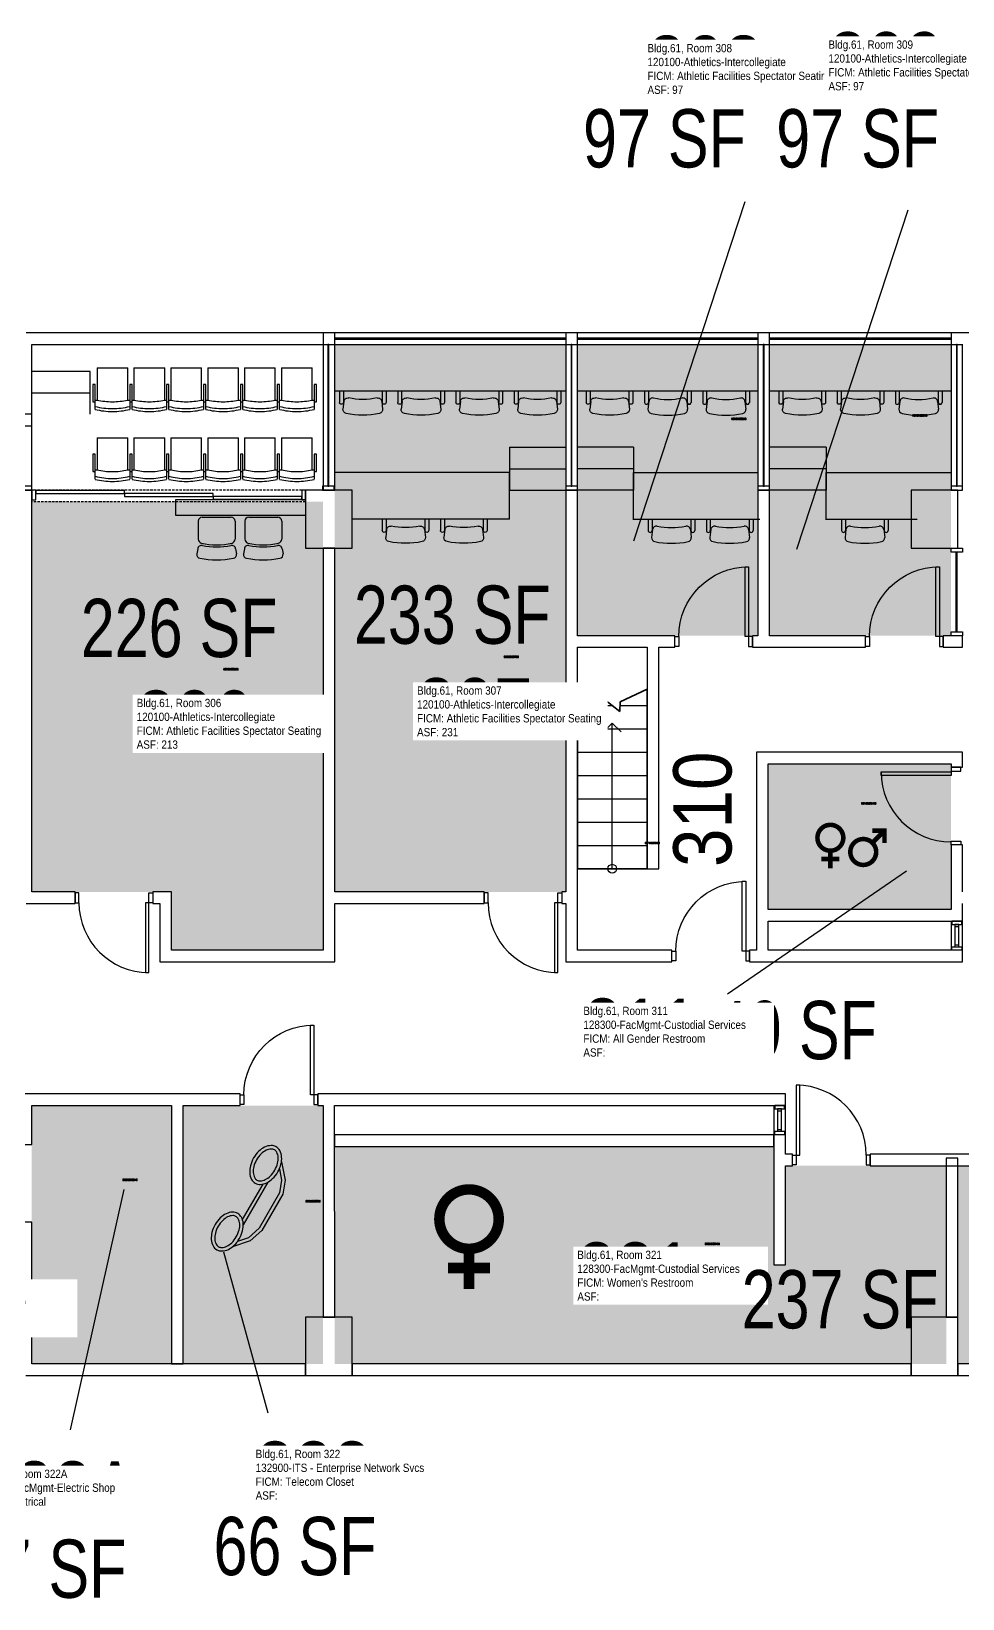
# Model space of a CAD drawing. Header units: inches. Extents: x -2562 to 2562, y -70 to 1203.
# Drawn here: x -621 to -141, y -70 to 737 of the extents above; entities that cross this region are included whole.
import ezdxf
from ezdxf.enums import TextEntityAlignment as Align

# ---------------------------------------------------------------- set-up
doc = ezdxf.new("R2010")
doc.units = ezdxf.units.IN
doc.header["$LTSCALE"] = 10
doc.header["$MEASUREMENT"] = 0
doc.linetypes.add('HIDDEN2', pattern=[0.1875, 0.125, -0.0625])
doc.layers.get('0').update_dxf_attribs({"linetype": 'CONTINUOUS'})
for name, color, linetype in [('A-DOOR', 2, 'CONTINUOUS'), ('A-FLOR', 3, 'CONTINUOUS'), ('A-GLAZ', 1, 'CONTINUOUS'), ('A-IDEN-ICON', 4, 'CONTINUOUS'), ('A-IDEN-RNUM', 7, 'CONTINUOUS'), ('A-IDEN-SNUM', 4, 'CONTINUOUS'), ('A-IDEN-VNUM', 4, 'CONTINUOUS'), ('A-WALL', 5, 'CONTINUOUS'), ('AREA-TEXT', 3, 'CONTINUOUS'), ('Rooms-Category-Color', 7, 'CONTINUOUS'), ('Rooms-College-Color', 7, 'CONTINUOUS'), ('Rooms-Department-Color', 7, 'CONTINUOUS'), ('Rooms-Division-Color', 7, 'CONTINUOUS'), ('Rooms-Information', 7, 'CONTINUOUS')]:
    doc.layers.add(name, color=color, linetype=linetype)
doc.styles.add('AREA', font='arial.ttf', dxfattribs={"width": 0.75, "height": 24})
doc.styles.add('ROOMSNUMBER', font='TXT.SHX', dxfattribs={"height": 1})
doc.styles.add('ROOMVNUMBER', font='arial.ttf', dxfattribs={"width": 0.85, "height": 30})

# ---------------------------------------------------------------- blocks, each defined once
blk = doc.blocks.new('CHAIR-HALF')
at = {"color": 0, "linetype": 'ByBlock', "lineweight": -2}
for p, q in [((-12, 12.44), (-12, 6.61)), ((-10, 12.44), (-10, 6.61)), ((10, 12.44), (10, 6.61)), ((12, 12.44), (12, 6.61)), ((-9.74, 7.12), (-10.22, 3.08)), ((9.74, 7.12), (10.22, 3.08)), ((9.74, 7.12), (10.22, 3.08))]:
    blk.add_line(p, q, dxfattribs=at)
for centre, radius, start, end in [((-7.75, 6.88), 2, 79.39376, 173.20514), ((0, 43.48), 35.41, 257.96699, 282.03301), ((7.75, 6.88), 2, 6.79486, 100.60624), ((7.75, 6.88), 2, 6.79486, 100.60624), ((-11, 6.61), 1, 180, 360), ((-8.23, 2.85), 2, 173.20514, 259.52598), ((0, 42.44), 42.44, 258.31533, 281.68467), ((8.23, 2.85), 2, 280.47402, 6.79486), ((8.23, 2.85), 2, 280.47402, 6.79486), ((11, 6.61), 1, 180, 0)]:
    blk.add_arc(centre, radius, start, end, dxfattribs=at)
blk = doc.blocks.new('SeatB')
for p, q in [((-7.5, 0), (7.5, 0)), ((-9.5, -2), (-9.5, -11.31)), ((9.5, -2), (9.5, -11.31)), ((-9.74, -16.24), (-10.22, -18.9)), ((-9.74, -16.24), (-10.22, -18.9)), ((9.74, -16.24), (10.22, -18.9))]:
    blk.add_line(p, q)
for centre, radius, start, end in [((-7.5, -2), 2, 90, 180), ((7.5, -2), 2, 360, 90), ((-7.75, -16.48), 2, 79.39376, 173.20514), ((-7.75, -16.48), 2, 79.39376, 173.20514), ((-7.5, -11.31), 2, 180, 257.88696), ((0, 17.61), 31.88, 255.61488, 284.38512), ((0, 20.12), 35.41, 257.96699, 282.03301), ((7.75, -16.48), 2, 6.79486, 100.60624), ((7.5, -11.31), 2, 282.11304, 0), ((-8.23, -19.14), 2, 173.20514, 259.52598), ((-8.23, -19.14), 2, 173.20514, 259.52598), ((0, 20.45), 42.44, 258.31533, 281.68467), ((8.23, -19.14), 2, 280.47402, 6.79486)]:
    blk.add_arc(centre, radius, start, end)
blk = doc.blocks.new('SeatA')
for p, q in [((-7.91, 0), (7.91, 0)), ((-7.91, 0), (-7.91, -16.54)), ((7.91, -16.54), (7.91, 0)), ((-8.91, -8.5), (-10.09, -8.5)), ((-10.09, -8.5), (-10.09, -17.42)), ((-8.91, -17.42), (-8.91, -8.5)), ((8.91, -8.5), (8.91, -17.42)), ((10.09, -8.5), (8.91, -8.5)), ((10.09, -17.42), (10.09, -8.5)), ((-10.09, -17.42), (-8.91, -17.42)), ((-8.91, -21.39), (-8.91, -16.54)), ((-8.91, -16.54), (-7.91, -16.54)), ((7.91, -16.54), (8.91, -16.54)), ((8.91, -17.42), (8.91, -21.39)), ((8.91, -17.42), (10.09, -17.42))]:
    blk.add_line(p, q)
for centre, radius, start, end in [((0.44, 17), 37.99, 255.75316, 269.33103), ((0.44, 17.48), 39.98, 256.47579, 269.36313), ((0.45, 22.44), 39.86, 257.90023, 269.35403), ((-0.45, 22.44), 39.86, 270.64597, 282.09977), ((-0.44, 17), 37.99, 270.66897, 284.24684), ((-0.44, 17.48), 39.98, 270.63687, 283.52421)]:
    blk.add_arc(centre, radius, start, end)
blk = doc.blocks.new('_Small')
at = {"color": 0, "linetype": 'ByBlock', "lineweight": -2}
blk.add_circle((0, 0), 0.25, dxfattribs=at)
blk = doc.blocks.new('AecRight')
at = {"color": 0, "linetype": 'ByBlock', "lineweight": -2}
for p, q in [((0, 0), (-0.5, 0.5)), ((-0.5, -0.5), (0, 0))]:
    blk.add_line(p, q, dxfattribs=at)
blk = doc.blocks.new('CPWOMEN')
at = {"const_width": 0.015}
blk.add_lwpolyline([(-0.0375, 0, 1), (0.0475, 0, 1)], format="xyb", close=True, dxfattribs=at)
for points in [[(0.005, -0.04), (0.005, -0.1)], [(-0.025, -0.07), (0.035, -0.07)]]:
    blk.add_lwpolyline(points, dxfattribs=at)
blk = doc.blocks.new('CPMEN')
at = {"const_width": 0.015}
for points in [[(0.055, 0.01), (0.055, 0.05), (0.015, 0.05)], [(0.0151, 0.0101), (0.055, 0.05)]]:
    blk.add_lwpolyline(points, dxfattribs=at)
blk.add_lwpolyline([(-0.0575, -0.02, 1), (0.0275, -0.02, 1)], format="xyb", close=True, dxfattribs=at)
blk = doc.blocks.new('CPPHONE')
for p, q in [((0.0096, 0.0252), (-0.0196, -0.0252)), ((0.0169, 0.0279), (-0.0182, -0.0329))]:
    blk.add_line(p, q)
for points in [[(0.0288, 0.0786, 0.139889), (0.0216, 0.0804, 0.107118), (0.0122, 0.0781, 0.079812), (0.0039, 0.0722, 0.067459), (-0.0035, 0.0626, 0.067459), (-0.008, 0.0515, 0.079812), (-0.009, 0.0413, 0.107118), (-0.0064, 0.032, 0.139889), (-0.0012, 0.0267, 0.139889), (0.0061, 0.0248, 0.107118), (0.0155, 0.0272, 0.079812), (0.0238, 0.0331, 0.067459), (0.0312, 0.0426, 0.067459), (0.0357, 0.0538, 0.079812), (0.0367, 0.0639, 0.107118), (0.034, 0.0732, 0.139889)], [(0.0263, 0.0743, 0.139889), (0.0218, 0.0754, 0.107118), (0.0144, 0.0736, 0.079812), (0.0074, 0.0686, 0.067459), (0.0008, 0.0601, 0.067459), (-0.0032, 0.0502, 0.079812), (-0.004, 0.0417, 0.107118), (-0.0019, 0.0344, 0.139889), (0.0013, 0.031, 0.139889), (0.0059, 0.0298, 0.107118), (0.0133, 0.0317, 0.079812), (0.0203, 0.0367, 0.067459), (0.0268, 0.0451, 0.067459), (0.0309, 0.055, 0.079812), (0.0317, 0.0636, 0.107118), (0.0296, 0.0709, 0.139889)], [(-0.0262, -0.0167, 0.139889), (-0.0334, -0.0148, 0.107118), (-0.0428, -0.0172, 0.079812), (-0.0511, -0.0231, 0.067459), (-0.0585, -0.0326, 0.067459), (-0.063, -0.0438, 0.079812), (-0.064, -0.0539, 0.107118), (-0.0614, -0.0632, 0.139889), (-0.0562, -0.0686, 0.139889), (-0.0489, -0.0704, 0.107118), (-0.0395, -0.0681, 0.079812), (-0.0312, -0.0622, 0.067459), (-0.0238, -0.0526, 0.067459), (-0.0193, -0.0415, 0.079812), (-0.0183, -0.0313, 0.107118), (-0.021, -0.022, 0.139889)], [(-0.0287, -0.021, 0.139889), (-0.0332, -0.0198, 0.107118), (-0.0406, -0.0217, 0.079812), (-0.0476, -0.0267, 0.067459), (-0.0542, -0.0351, 0.067459), (-0.0582, -0.045, 0.079812), (-0.059, -0.0536, 0.107118), (-0.0569, -0.0609, 0.139889), (-0.0537, -0.0643, 0.139889), (-0.0491, -0.0654, 0.107118), (-0.0417, -0.0636, 0.079812), (-0.0347, -0.0586, 0.067459), (-0.0282, -0.0501, 0.067459), (-0.0241, -0.0402, 0.079812), (-0.0233, -0.0317, 0.107118), (-0.0254, -0.0244, 0.139889)]]:
    blk.add_lwpolyline(points, format="xyb", close=True)
for points in [[(0.0364, 0.0572), (0.0417, 0.0308), (0.0382, 0.0108), (0.0082, -0.0411), (-0.0083, -0.0558), (-0.0338, -0.0645)], [(0.0334, 0.047), (0.0366, 0.0307), (0.0334, 0.0126), (0.0043, -0.0379), (-0.0109, -0.0514), (-0.0265, -0.0567)]]:
    blk.add_lwpolyline(points)

msp = doc.modelspace()

# ---------------------------------------------------------------- hatches: boundary and pattern name
at = {"layer": 'Rooms-Category-Color', "true_color": 0xfbafa2}
for points in [[(-464.99, 576), (-345.99, 576), (-345.99, 294), (-464.99, 294)], [(-339.99, 576), (-246.99, 576), (-247, 426), (-339.99, 426)], [(-147.5, 576), (-147.49, 426), (-241, 426), (-241, 576)], [(-470.99, 264), (-548.99, 264), (-548.99, 294), (-620.99, 294), (-620.98, 495), (-470.99, 495)]]:
    msp.add_hatch(color=21, dxfattribs=at).paths.add_polyline_path(points)
at = {"layer": 'Rooms-Category-Color', "true_color": 0xadadad}
for points in [[(-241.75, 360), (-147.5, 360), (-147.5, 285), (-241.75, 285)], [(-621, 184), (-548.99, 184), (-548.99, 51), (-621, 51)], [(-470.99, 51), (-542.99, 51), (-542.99, 184), (-471, 184)], [(-464.99, 51), (-465, 163), (-238.8, 163), (-238.8, 102), (-232.8, 102), (-232.8, 153), (-149.99, 153), (-149.99, 51)], [(-143.99, 51), (-143.99, 153), (-59.19, 153), (-59.19, 102), (-53.19, 102), (-53.19, 163), (162.01, 163), (162.01, 51)]]:
    msp.add_hatch(color=253, dxfattribs=at).paths.add_polyline_path(points)
at = {"layer": 'Rooms-College-Color', "true_color": 0xffff64}
for points in [[(-464.99, 576), (-345.99, 576), (-345.99, 294), (-464.99, 294)], [(-339.99, 576), (-246.99, 576), (-247, 426), (-339.99, 426)], [(-147.5, 576), (-147.49, 426), (-241, 426), (-241, 576)], [(-470.99, 264), (-548.99, 264), (-548.99, 294), (-620.99, 294), (-620.98, 495), (-470.99, 495)]]:
    msp.add_hatch(color=51, dxfattribs=at).paths.add_polyline_path(points)
at = {"layer": 'Rooms-College-Color', "true_color": 0xadadad}
for points in [[(-241.75, 360), (-147.5, 360), (-147.5, 285), (-241.75, 285)], [(-621, 184), (-548.99, 184), (-548.99, 51), (-621, 51)], [(-470.99, 51), (-542.99, 51), (-542.99, 184), (-471, 184)], [(-464.99, 51), (-465, 163), (-238.8, 163), (-238.8, 102), (-232.8, 102), (-232.8, 153), (-149.99, 153), (-149.99, 51)], [(-143.99, 51), (-143.99, 153), (-59.19, 153), (-59.19, 102), (-53.19, 102), (-53.19, 163), (162.01, 163), (162.01, 51)]]:
    msp.add_hatch(color=253, dxfattribs=at).paths.add_polyline_path(points)
at = {"layer": 'Rooms-Department-Color', "true_color": 0x604aed}
for points in [[(-464.99, 576), (-345.99, 576), (-345.99, 294), (-464.99, 294)], [(-339.99, 576), (-246.99, 576), (-247, 426), (-339.99, 426)], [(-147.5, 576), (-147.49, 426), (-241, 426), (-241, 576)], [(-470.99, 264), (-548.99, 264), (-548.99, 294), (-620.99, 294), (-620.98, 495), (-470.99, 495)]]:
    msp.add_hatch(color=173, dxfattribs=at).paths.add_polyline_path(points)
at = {"layer": 'Rooms-Department-Color', "true_color": 0xacacac}
for points in [[(-241.75, 360), (-147.5, 360), (-147.5, 285), (-241.75, 285)], [(-621, 184), (-548.99, 184), (-548.99, 51), (-621, 51)], [(-470.99, 51), (-542.99, 51), (-542.99, 184), (-471, 184)], [(-464.99, 51), (-465, 163), (-238.8, 163), (-238.8, 102), (-232.8, 102), (-232.8, 153), (-149.99, 153), (-149.99, 51)], [(-143.99, 51), (-143.99, 153), (-59.19, 153), (-59.19, 102), (-53.19, 102), (-53.19, 163), (162.01, 163), (162.01, 51)]]:
    msp.add_hatch(color=253, dxfattribs=at).paths.add_polyline_path(points)
at = {"layer": 'Rooms-Division-Color', "true_color": 0x604aed}
for points in [[(-464.99, 576), (-345.99, 576), (-345.99, 294), (-464.99, 294)], [(-339.99, 576), (-246.99, 576), (-247, 426), (-339.99, 426)], [(-147.5, 576), (-147.49, 426), (-241, 426), (-241, 576)], [(-470.99, 264), (-548.99, 264), (-548.99, 294), (-620.99, 294), (-620.98, 495), (-470.99, 495)]]:
    msp.add_hatch(color=173, dxfattribs=at).paths.add_polyline_path(points)
at = {"layer": 'Rooms-Division-Color', "true_color": 0xadadad}
for points in [[(-241.75, 360), (-147.5, 360), (-147.5, 285), (-241.75, 285)], [(-621, 184), (-548.99, 184), (-548.99, 51), (-621, 51)], [(-470.99, 51), (-542.99, 51), (-542.99, 184), (-471, 184)], [(-464.99, 51), (-465, 163), (-238.8, 163), (-238.8, 102), (-232.8, 102), (-232.8, 153), (-149.99, 153), (-149.99, 51)], [(-143.99, 51), (-143.99, 153), (-59.19, 153), (-59.19, 102), (-53.19, 102), (-53.19, 163), (162.01, 163), (162.01, 51)]]:
    msp.add_hatch(color=253, dxfattribs=at).paths.add_polyline_path(points)

# ---------------------------------------------------------------- linework, layer by layer
at = {"layer": 'A-DOOR', "linetype": 'Continuous', "lineweight": -3}
for points in [[(-618.99, 500.75), (-618.99, 499.25), (-573.33, 499.25), (-573.33, 500.75)], [(-573.33, 499.25), (-573.33, 497.75), (-527.66, 497.75), (-527.66, 499.25)], [(-527.66, 497.75), (-527.66, 496.25), (-481.99, 496.25), (-481.99, 497.75)], [(-251.75, 425.5), (-253.5, 425.5), (-253.5, 461.5), (-251.75, 461.5)], [(-153.5, 425.5), (-155.25, 425.5), (-155.25, 461.5), (-153.5, 461.5)], [(-287.75, 420.5), (-289.75, 420.5), (-289.75, 425.5), (-287.75, 425.5)], [(-251.75, 420.5), (-249.75, 420.5), (-249.75, 425.5), (-251.75, 425.5)], [(-189.5, 420.5), (-191.5, 420.5), (-191.5, 425.5), (-189.5, 425.5)], [(-153.5, 420.5), (-151.5, 420.5), (-151.5, 425.5), (-153.5, 425.5)], [(-147.49, 355.81), (-147.49, 354.06), (-183.49, 354.06), (-183.49, 355.81)], [(-142.49, 356.25), (-142.49, 358.25), (-147.49, 358.25), (-147.49, 356.25)], [(-142.49, 320.25), (-142.49, 318.25), (-147.49, 318.25), (-147.49, 320.25)], [(-253.25, 263.5), (-255, 263.5), (-255, 299.5), (-253.25, 299.5)], [(-596.74, 293.5), (-598.74, 293.5), (-598.74, 288.5), (-596.74, 288.5)], [(-560.74, 293.5), (-558.74, 293.5), (-558.74, 288.5), (-560.74, 288.5)], [(-385.99, 293.5), (-387.99, 293.5), (-387.99, 288.5), (-385.99, 288.5)], [(-349.99, 293.5), (-347.99, 293.5), (-347.99, 288.5), (-349.99, 288.5)], [(-560.74, 288.5), (-562.49, 288.5), (-562.49, 252.5), (-560.74, 252.5)], [(-349.99, 288.5), (-351.74, 288.5), (-351.74, 252.5), (-349.99, 252.5)], [(-289.25, 258.5), (-291.25, 258.5), (-291.25, 263.5), (-289.25, 263.5)], [(-253.25, 258.5), (-251.25, 258.5), (-251.25, 263.5), (-253.25, 263.5)], [(-475.75, 189.5), (-477.5, 189.5), (-477.5, 225.5), (-475.75, 225.5)], [(-227.19, 158.5), (-225.44, 158.5), (-225.44, 194.5), (-227.19, 194.5)], [(-511.75, 184.5), (-513.75, 184.5), (-513.75, 189.5), (-511.75, 189.5)], [(-475.75, 184.5), (-473.75, 184.5), (-473.75, 189.5), (-475.75, 189.5)], [(-227.19, 153.5), (-229.19, 153.5), (-229.19, 158.5), (-227.19, 158.5)], [(-191.19, 153.5), (-189.19, 153.5), (-189.19, 158.5), (-191.19, 158.5)]]:
    msp.add_lwpolyline(points, close=True, dxfattribs=at)
at = {"layer": 'A-DOOR', "linetype": 'Continuous', "lineweight": -3, "extrusion": (0, 0, -1)}
for centre in [(251.75, 425.5), (153.5, 425.5), (253.25, 263.5), (475.75, 189.5)]:
    msp.add_arc(centre, 36, 0, 90, dxfattribs=at)
at = {"layer": 'A-DOOR', "linetype": 'Continuous', "lineweight": -3}
for centre, start, end in [((-147.49, 355.81), 180, 270), ((-560.74, 288.5), 179.99999, 269.99999), ((-349.99, 288.5), 179.99999, 269.99999), ((-227.19, 158.5), 0.00222, 90.00222)]:
    msp.add_arc(centre, 36, start, end, dxfattribs=at)
at = {"layer": 'A-FLOR'}
for p, q in [((-590.99, 562), (-620.99, 562)), ((-590.99, 540), (-590.99, 562)), ((-620.99, 551), (-590.99, 551)), ((-345.99, 552), (-464.99, 552)), ((-247, 552), (-339.99, 552)), ((-147.5, 552), (-241, 552)), ((-374.99, 523), (-345.99, 523)), ((-374.99, 523), (-374.99, 501)), ((-310.99, 523), (-339.99, 523)), ((-310.99, 523), (-310.99, 501)), ((-211.75, 523), (-241, 523)), ((-211.75, 523), (-211.75, 501)), ((-374.99, 510), (-464.99, 510)), ((-374.99, 512), (-345.99, 512)), ((-374.99, 486), (-374.99, 510)), ((-310.99, 512), (-339.99, 512)), ((-310.99, 486), (-310.99, 510)), ((-310.99, 510), (-247, 510)), ((-211.75, 512), (-241, 512)), ((-211.75, 486), (-211.75, 510)), ((-211.75, 510), (-147.5, 510)), ((-374.99, 501), (-345.99, 501)), ((-310.99, 501), (-339.99, 501)), ((-211.75, 501), (-241, 501)), ((-374.99, 486), (-455.99, 486)), ((-311.36, 486), (-246, 486)), ((-212.12, 486), (-165.01, 486))]:
    msp.add_line(p, q, dxfattribs=at)
at = {"layer": 'A-FLOR', "linetype": 'Continuous', "lineweight": 35}
for p, q in [((-303.99, 398.39), (-317.92, 391.9)), ((-303.99, 306), (-303.99, 398.39)), ((-326.07, 388.1), (-339.99, 381.61)), ((-325.93, 393.13), (-326.07, 388.1)), ((-321.99, 390), (-325.93, 393.13)), ((-318.05, 386.87), (-321.99, 390)), ((-317.92, 391.9), (-318.05, 386.87)), ((-339.99, 381.61), (-339.99, 306)), ((-339.99, 306), (-303.99, 306))]:
    msp.add_line(p, q, dxfattribs=at)
at = {"layer": 'A-FLOR', "linetype": 'Continuous', "lineweight": -3}
for p, q in [((-326.02, 390), (-321.99, 390)), ((-321.99, 306), (-321.99, 381))]:
    msp.add_line(p, q, dxfattribs=at)
at = {"layer": 'A-FLOR'}
msp.add_lwpolyline([(-479.99, 496), (-546.98, 496), (-546.98, 488), (-479.99, 488)], dxfattribs=at)
at = {"layer": 'A-FLOR', "linetype": 'Continuous', "lineweight": -3, "extrusion": (0, 1, 0)}
for points, elevation in [([(317.97, 0), (303.99, 0)], 390), ([(339.99, 0), (303.99, 0)], 378), ([(339.99, 0), (303.99, 0)], 366), ([(339.99, 0), (303.99, 0)], 354), ([(339.99, 0), (303.99, 0)], 342), ([(339.99, 0), (303.99, 0)], 330), ([(339.99, 0), (303.99, 0)], 318), ([(339.99, 0), (303.99, 0)], 306)]:
    msp.add_lwpolyline(points, dxfattribs=dict(at, elevation=elevation))
at = {"layer": 'A-GLAZ', "linetype": 'Continuous', "lineweight": -3}
for p, q in [((-464.99, 582), (-470.99, 582)), ((-470.99, 582), (-470.99, 576)), ((-464.99, 576), (-464.99, 582)), ((-339.99, 582), (-345.99, 582)), ((-345.99, 582), (-345.99, 576)), ((-339.99, 576), (-339.99, 582)), ((-240.99, 582), (-246.99, 582)), ((-246.99, 582), (-246.99, 576)), ((-240.99, 576), (-240.99, 582)), ((-141.49, 582), (-147.49, 582)), ((-147.49, 582), (-147.49, 576)), ((-470.99, 576), (-464.99, 576)), ((-345.99, 576), (-339.99, 576)), ((-246.99, 576), (-240.99, 576)), ((-147.49, 576), (-141.49, 576)), ((-620.99, 540), (-626.99, 540)), ((-626.99, 534), (-620.99, 534)), ((-620.99, 534), (-620.99, 540)), ((-620.99, 503), (-626.99, 503)), ((-626.99, 501), (-620.99, 501)), ((-620.99, 501), (-620.99, 503)), ((-618.99, 501), (-620.99, 501)), ((-620.99, 501), (-620.99, 496)), ((-618.99, 496), (-618.99, 501)), ((-479.99, 501), (-481.99, 501)), ((-481.99, 501), (-481.99, 496)), ((-479.99, 496), (-479.99, 501)), ((-471.18, 503), (-471.18, 501)), ((-465.18, 503), (-471.18, 503)), ((-471.18, 501), (-465.18, 501)), ((-465.18, 501), (-465.18, 503)), ((-345.99, 503), (-345.99, 501)), ((-339.99, 503), (-345.99, 503)), ((-345.99, 501), (-339.99, 501)), ((-339.99, 501), (-339.99, 503)), ((-247, 503), (-247, 501)), ((-241, 503), (-247, 503)), ((-247, 501), (-241, 501)), ((-241, 501), (-241, 503)), ((-147.5, 503), (-147.5, 501)), ((-141.5, 503), (-147.5, 503)), ((-147.5, 501), (-141.5, 501)), ((-141.5, 501), (-141.5, 503)), ((-620.99, 496), (-618.99, 496)), ((-481.99, 496), (-479.99, 496)), ((-145.5, 276.25), (-143.5, 276.25)), ((-145.5, 266.75), (-143.5, 266.75)), ((-236.8, 181.25), (-234.8, 181.25)), ((-236.8, 171.75), (-234.8, 171.75))]:
    msp.add_line(p, q, dxfattribs=at)
at = {"layer": 'A-GLAZ', "linetype": 'Continuous', "lineweight": 25}
for p, q in [((-468.43, 576), (-468.43, 503)), ((-467.93, 576), (-468.43, 576)), ((-467.93, 503), (-467.93, 576)), ((-345.99, 579.25), (-464.99, 579.25)), ((-464.99, 579.25), (-464.99, 578.75)), ((-464.99, 578.75), (-345.99, 578.75)), ((-345.99, 578.75), (-345.99, 579.25)), ((-343.24, 576), (-343.24, 503)), ((-342.74, 576), (-343.24, 576)), ((-342.74, 503), (-342.74, 576)), ((-246.99, 579.25), (-339.99, 579.25)), ((-339.99, 579.25), (-339.99, 578.75)), ((-339.99, 578.75), (-246.99, 578.75)), ((-246.99, 578.75), (-246.99, 579.25)), ((-244.25, 576), (-244.25, 503)), ((-243.75, 576), (-244.25, 576)), ((-243.75, 503), (-243.75, 576)), ((-147.49, 579.25), (-240.99, 579.25)), ((-240.99, 579.25), (-240.99, 578.75)), ((-240.99, 578.75), (-147.49, 578.75)), ((-147.49, 578.75), (-147.49, 579.25)), ((-144.75, 576), (-144.75, 503)), ((-144.25, 576), (-144.75, 576)), ((-144.25, 503), (-144.25, 576)), ((-468.43, 503), (-467.93, 503)), ((-343.24, 503), (-342.74, 503)), ((-244.25, 503), (-243.75, 503)), ((-144.75, 503), (-144.25, 503))]:
    msp.add_line(p, q, dxfattribs=at)
at = {"layer": 'A-GLAZ'}
for p, q in [((-144.99, 469), (-144.99, 428)), ((-144.49, 469), (-144.49, 428))]:
    msp.add_line(p, q, dxfattribs=at)
for points in [[(-147.49, 471), (-141.5, 471), (-141.5, 469), (-147.49, 469)], [(-147.49, 428), (-141.5, 428), (-141.5, 426), (-147.49, 426)]]:
    msp.add_lwpolyline(points, close=True, dxfattribs=at)
at = {"layer": 'A-GLAZ', "linetype": 'Continuous', "lineweight": -3}
for points in [[(-142, 277.25), (-142, 279), (-147, 279), (-147, 277.25)], [(-145.5, 265.75), (-143.5, 265.75), (-143.5, 277.25), (-145.5, 277.25)], [(-142, 265.75), (-142, 264), (-147, 264), (-147, 265.75)], [(-233.3, 182.25), (-233.3, 184), (-238.3, 184), (-238.3, 182.25)], [(-236.8, 170.75), (-234.8, 170.75), (-234.8, 182.25), (-236.8, 182.25)], [(-233.3, 170.75), (-233.3, 169), (-238.3, 169), (-238.3, 170.75)]]:
    msp.add_lwpolyline(points, close=True, dxfattribs=at)
at = {"layer": 'A-IDEN-VNUM'}
for p, q in [((-253.76, 649.42), (-311.13, 474.64)), ((-169.79, 645.22), (-227.17, 470.45)), ((-262.65, 241.51), (-170.49, 304.82)), ((-600.99, 17.01), (-573.37, 140.78)), ((-499.2, 25.68), (-522.08, 108.46))]:
    msp.add_line(p, q, dxfattribs=at)
at = {"layer": 'A-WALL', "linetype": 'Continuous', "lineweight": -3}
for p, q in [((-467.99, 582), (-623.99, 582)), ((-342.99, 582), (-467.99, 582)), ((-244, 582), (-342.99, 582)), ((-144.5, 582), (-244, 582)), ((212, 582), (-144.5, 582)), ((-620.99, 576), (-470.99, 576)), ((-620.99, 501), (-620.99, 576)), ((-470.99, 576), (-470.99, 501)), ((-464.99, 576), (-345.99, 576)), ((-464.99, 501), (-464.99, 576)), ((-345.99, 576), (-345.99, 501)), ((-339.99, 576), (-247, 576)), ((-339.99, 501), (-339.99, 576)), ((-247, 576), (-247, 501)), ((-241, 576), (-147.5, 576)), ((-241, 501), (-241, 576)), ((-147.5, 576), (-147.5, 501)), ((-141.5, 501), (-141.5, 576)), ((-620.99, 501), (-626.99, 501)), ((-626.99, 501), (-620.99, 501)), ((-620.99, 294), (-620.99, 501)), ((-470.99, 501), (-464.99, 501)), ((-339.99, 501), (-345.99, 501)), ((-345.99, 501), (-345.99, 420)), ((-345.99, 501), (-339.99, 501)), ((-339.99, 426), (-339.99, 501)), ((-241, 501), (-247, 501)), ((-247, 501), (-247, 426)), ((-247, 501), (-241, 501)), ((-241, 426), (-241, 501)), ((-147.5, 501), (-141.5, 501)), ((-464.99, 471), (-470.99, 471)), ((-470.99, 471), (-470.99, 288)), ((-464.99, 294), (-464.99, 471)), ((-345.99, 420), (-345.99, 294)), ((-300.99, 426), (-339.99, 426)), ((-339.99, 288), (-339.99, 420)), ((-339.99, 420), (-303.99, 420)), ((-303.99, 420), (-303.99, 306)), ((-289.75, 426), (-300.99, 426)), ((-297.99, 420), (-289.75, 420)), ((-297.99, 306), (-297.99, 420)), ((-289.75, 420), (-289.75, 426)), ((-249.75, 426), (-249.75, 420)), ((-247, 426), (-249.75, 426)), ((-249.75, 420), (-244, 420)), ((-244, 420), (-191.5, 420)), ((-191.5, 426), (-241, 426)), ((-191.5, 420), (-191.5, 426)), ((-151.5, 426), (-151.5, 420)), ((-141.5, 426), (-151.5, 426)), ((-151.5, 420), (-141.5, 420)), ((-141.5, 420), (-141.5, 426)), ((-247.75, 366), (-247.75, 279)), ((-151.5, 366), (-247.75, 366)), ((-141.5, 366), (-151.5, 366)), ((-141.5, 358.25), (-141.5, 366)), ((-241.75, 285), (-241.75, 360)), ((-241.75, 360), (-151.5, 360)), ((-151.5, 360), (-147.5, 360)), ((-147.5, 360), (-147.5, 358.25)), ((-147.5, 358.25), (-141.5, 358.25)), ((-141.5, 318.25), (-147.5, 318.25)), ((-147.5, 318.25), (-147.5, 288)), ((-141.5, 294), (-141.5, 318.25)), ((-303.99, 306), (-297.99, 306)), ((-598.74, 294), (-620.99, 294)), ((-598.74, 288), (-598.74, 294)), ((-548.99, 294), (-558.74, 294)), ((-558.74, 294), (-558.74, 288)), ((-548.99, 264), (-548.99, 294)), ((-387.99, 294), (-464.99, 294)), ((-387.99, 288), (-387.99, 294)), ((-345.99, 294), (-347.99, 294)), ((-347.99, 294), (-347.99, 288)), ((-623.99, 288), (-598.74, 288)), ((-558.74, 288), (-554.99, 288)), ((-554.99, 288), (-554.99, 258)), ((-470.99, 288), (-470.99, 264)), ((-464.99, 258), (-464.99, 288)), ((-464.99, 288), (-387.99, 288)), ((-347.99, 288), (-345.99, 288)), ((-345.99, 288), (-345.99, 258)), ((-339.99, 264), (-339.99, 288)), ((-147.5, 285), (-241.75, 285)), ((-147.5, 288), (-147.5, 285)), ((-141.5, 279), (-141.5, 288)), ((-247.75, 279), (-247.75, 264)), ((-241.75, 264), (-241.75, 279)), ((-241.75, 279), (-147.5, 279)), ((-147.5, 279), (-141.5, 279)), ((-147.5, 279), (-147.5, 279)), ((-147.5, 279), (-147.5, 264)), ((-141.5, 279), (-141.5, 279)), ((-141.5, 264), (-141.5, 279)), ((-470.99, 264), (-548.99, 264)), ((-291.25, 264), (-339.99, 264)), ((-291.25, 258), (-291.25, 264)), ((-247.75, 264), (-251.25, 264)), ((-251.25, 264), (-251.25, 258)), ((-147.5, 264), (-241.75, 264)), ((-141.5, 264), (-147.5, 264)), ((-141.5, 258), (-141.5, 264)), ((-554.99, 258), (-464.99, 258)), ((-345.99, 258), (-291.25, 258)), ((-251.25, 258), (-244.75, 258)), ((-244.75, 258), (-141.5, 258)), ((-545.99, 190), (-627, 190)), ((-513.75, 190), (-545.99, 190)), ((-513.75, 184), (-513.75, 190)), ((-468, 190), (-473.75, 190)), ((-473.75, 190), (-473.75, 184)), ((-232.8, 190), (-468, 190)), ((-232.8, 184), (-232.8, 190)), ((-621, 184), (-548.99, 184)), ((-621, 163.95), (-621, 184)), ((-548.99, 184), (-548.99, 51)), ((-542.99, 184), (-513.75, 184)), ((-542.99, 51), (-542.99, 184)), ((-473.75, 184), (-471, 184)), ((-471, 184), (-470.99, 75)), ((-465, 184), (-238.8, 184)), ((-464.99, 75), (-465, 184)), ((-238.8, 184), (-232.8, 184)), ((-238.8, 184), (-238.8, 169)), ((-232.8, 169), (-232.8, 184)), ((-627, 163.95), (-621, 163.95)), ((-465, 169), (-465, 163)), ((-238.8, 169), (-465, 169)), ((-465, 163), (-238.8, 163)), ((-238.8, 163), (-238.8, 169)), ((-232.8, 169), (-238.8, 169)), ((-238.8, 169), (-238.8, 159)), ((-232.8, 159), (-232.8, 169)), ((-238.8, 159), (-238.8, 102)), ((-229.19, 159), (-232.8, 159)), ((-229.19, 153), (-229.19, 159)), ((-189.19, 159), (-189.19, 153)), ((-102.79, 159), (-189.19, 159)), ((-143.99, 157), (-149.99, 157)), ((-149.99, 157), (-149.99, 75)), ((-143.99, 75), (-143.99, 157)), ((-232.8, 153), (-229.19, 153)), ((-232.8, 102), (-232.8, 153)), ((-189.19, 153), (-102.79, 153)), ((-621, 123.95), (-627, 123.95)), ((-621, 113.95), (-621, 123.95)), ((-621, 51), (-621, 113.95)), ((-238.8, 102), (-232.8, 102)), ((-470.99, 75), (-464.99, 75)), ((-149.99, 75), (-143.99, 75)), ((-479.99, 51), (-621, 51)), ((-548.99, 51), (-542.99, 51)), ((-479.99, 45), (-479.99, 51)), ((-167.99, 51), (-455.99, 51)), ((-455.99, 51), (-455.99, 45)), ((-167.99, 45), (-167.99, 51)), ((144.01, 51), (-143.99, 51)), ((-143.99, 51), (-143.99, 45)), ((-624, 45), (-479.99, 45)), ((-455.99, 45), (-167.99, 45)), ((-143.99, 45), (144.01, 45))]:
    msp.add_line(p, q, dxfattribs=at)
at = {"layer": 'A-WALL', "linetype": 'HIDDEN2', "lineweight": -3}
for p, q in [((-479.99, 501), (-620.98, 501)), ((-479.99, 495), (-620.98, 495))]:
    msp.add_line(p, q, dxfattribs=at)
at = {"layer": 'A-WALL', "linetype": 'Continuous', "lineweight": 25}
for p, q in [((-455.99, 501), (-479.99, 501)), ((-479.99, 501), (-479.99, 471)), ((-455.99, 471), (-455.99, 501)), ((-143.99, 501), (-167.99, 501)), ((-167.99, 501), (-167.99, 471)), ((-143.99, 471), (-143.99, 501)), ((-479.99, 471), (-455.99, 471)), ((-167.99, 471), (-143.99, 471)), ((-455.99, 75), (-479.99, 75)), ((-479.99, 75), (-479.99, 45)), ((-455.99, 45), (-455.99, 75)), ((-143.99, 75), (-167.99, 75)), ((-167.99, 75), (-167.99, 45)), ((-143.99, 45), (-143.99, 75)), ((-479.99, 45), (-455.99, 45)), ((-167.99, 45), (-143.99, 45))]:
    msp.add_line(p, q, dxfattribs=at)

# ---------------------------------------------------------------- block references
at = {"layer": 'A-FLOR', "linetype": 'Continuous', "lineweight": -3}
for name, p in [('SeatA', (-579.47, 563.91)), ('SeatA', (-560.47, 563.91)), ('SeatA', (-541.47, 563.91)), ('SeatA', (-522.47, 563.91)), ('SeatA', (-503.47, 563.91)), ('SeatA', (-484.47, 563.91)), ('SeatA', (-579.47, 527.91)), ('SeatA', (-560.47, 527.91)), ('SeatA', (-541.47, 527.91)), ('SeatA', (-522.47, 527.91)), ('SeatA', (-503.47, 527.91)), ('SeatA', (-484.47, 527.91)), ('SeatB', (-525.78, 486.99)), ('SeatB', (-501.78, 486.99))]:
    msp.add_blockref(name, p, dxfattribs=at)
at = {"layer": 'A-FLOR', "xscale": -1}
for p in [(-450.5, 539.56), (-420.5, 539.56), (-390.5, 539.56), (-360.5, 539.56), (-398.5, 473.56)]:
    msp.add_blockref('CHAIR-HALF', p, dxfattribs=at)
for p, rotation in [((-323.38, 539.56), 1.28503767626853e-07), ((-224.13, 539.56), 6.763901438944232e-08), ((-194.13, 539.56), 6.763901438944232e-08), ((-428.5, 473.56), 6.722222778421383e-09)]:
    msp.add_blockref('CHAIR-HALF', p, dxfattribs=dict(at, rotation=rotation))
at = {"layer": 'A-FLOR'}
for p, rotation in [((-293.38, 539.56), 359.9999999932778), ((-263.38, 539.56), 359.9999999932778), ((-164.13, 539.56), 359.9999999323609), ((-291.5, 473.56), 359.9999999932778), ((-261.5, 473.56), 359.9999999932778), ((-191.88, 473.56), 359.9999999932778)]:
    msp.add_blockref('CHAIR-HALF', p, dxfattribs=dict(at, rotation=rotation))
at = {"layer": 'A-FLOR', "linetype": 'Continuous', "lineweight": -3, "xscale": 9, "yscale": 9, "zscale": 9, "rotation": 90}
for name, p in [('AecRight', (-321.99, 381)), ('_Small', (-321.99, 306))]:
    msp.add_blockref(name, p, dxfattribs=at)
at = {"layer": 'A-IDEN-ICON'}
for name, p, xscale, yscale, zscale in [('CPWOMEN', (-210.43, 321.92), 156.770385347161, 156.770385347161, 156.770385347161), ('CPMEN', (-190.36, 317.74), 156.770385345407, 156.770385345407, 156.770385345407), ('CPPHONE', (-505.51, 134.48), 360.0000000022162, 360.0000000022162, 360.0000000022162), ('CPWOMEN', (-397.57, 125.53), 360, 360, 360)]:
    msp.add_blockref(name, p, dxfattribs=dict(at, xscale=xscale, yscale=yscale, zscale=zscale))

# ---------------------------------------------------------------- texts
at = {"layer": 'A-IDEN-RNUM', "style": 'ROOMSNUMBER', "width": 0.85}
for s, p in [('0308-00', (-260.62, 537.12)), ('0309-00', (-167.39, 538.95)), ('0307-00', (-377.91, 414.62)), ('0306-00', (-522.32, 408.22)), ('0311-00', (-193.69, 339.12)), ('0310-00', (-305.2, 318.72)), ('0322-A0', (-574.21, 145.24)), ('0322-00', (-479.97, 134.21)), ('0321-00', (-274.33, 112.28))]:
    msp.add_text(s, height=1, rotation=360, dxfattribs=at).set_placement(p)
at = {"layer": 'A-IDEN-SNUM', "style": 'ROOMSNUMBER', "width": 0.85}
for s, p in [('0610030800', (-260.62, 537.12)), ('0610030900', (-167.39, 538.95)), ('0610030700', (-377.91, 414.62)), ('0610030600', (-522.32, 408.22)), ('0610031100', (-193.69, 339.12)), ('0610031000', (-305.2, 318.72)), ('06100322A0', (-574.21, 145.24)), ('0610032200', (-479.97, 134.21)), ('0610032100', (-274.33, 112.28))]:
    msp.add_text(s, height=1, rotation=360, dxfattribs=at).set_placement(p)
at = {"layer": 'A-IDEN-VNUM', "style": 'ROOMVNUMBER', "width": 0.85}
for s, rotation, p in [('308', 360, (-303.86, 704.96)), ('309', 360, (-210.63, 706.78)), ('307', 360, (-422.55, 374.12)), ('306', 360, (-566.96, 367.72)), ('310', 90, (-260.57, 306.89)), ('311', 360, (-336.87, 209.14)), ('321', 360, (-339.99, 83.49)), ('322', 360, (-505.68, -19.03)), ('322A', 360, (-649.62, -29.28))]:
    msp.add_text(s, height=30, rotation=rotation, dxfattribs=at).set_placement(p)
at = {"layer": 'AREA-TEXT', "style": 'AREA', "width": 0.75}
for s, p in [('97 SF', (-295.11, 682.15)), ('97 SF', (-195.61, 682.15)), ('233 SF', (-404.4, 436.82)), ('226 SF', (-545.11, 429.98)), ('49 SF', (-227.59, 222.9)), ('237 SF', (-204.67, 84.26)), ('66 SF', (-485.46, -42.82)), ('67 SF', (-614.19, -54.5))]:
    msp.add_text(s, height=30, dxfattribs=at).set_placement(p, align=Align.MIDDLE_CENTER)

# ---------------------------------------------------------------- next in the draw order: texts
at = {"layer": 'Rooms-Information', "width": 96, "attachment_point": 7, "rotation": 360, "style": 'ROOMVNUMBER', "bg_fill": 3, "box_fill_scale": 1.5, "bg_fill_color": 256, "bg_fill_true_color": 13158600, "bg_fill_transparency": 0}
for s, insert, char_height in [('Bldg.61, Room 308^M^J120100-Athletics-Intercollegiate^M^JFICM: Athletic Facilities Spectator Seating^M^JASF: 97', (-303.86, 704.96), 4.28571), ('Bldg.61, Room 306^M^J120100-Athletics-Intercollegiate^M^JFICM: Athletic Facilities Spectator Seating^M^JASF: 213', (-566.96, 367.72), 4.28571), ('Bldg.61, Room 307^M^J120100-Athletics-Intercollegiate^M^JFICM: Athletic Facilities Spectator Seating^M^JASF: 231', (-422.55, 374.12), 4.28571), ('Bldg.61, Room 311^M^J128300-FacMgmt-Custodial Services^M^JFICM: All Gender Restroom^M^JASF: ', (-336.87, 209.14), 4.2857), ("Bldg.61, Room 321^M^J128300-FacMgmt-Custodial Services^M^JFICM: Women's Restroom^M^JASF: ", (-339.99, 83.49), 4.2857), ('Bldg.61, Room 323^M^J128101-FacMgmt-Electric Shop^M^JFICM: Electrical^M^JASF: ', (-695.67, 66.68), 4.2857), ('Bldg.61, Room 322^M^J132900-ITS - Enterprise Network Svcs^M^JFICM: Telecom Closet^M^JASF: ', (-505.68, -19.03), 4.2857), ('Bldg.61, Room 322A^M^J128101-FacMgmt-Electric Shop^M^JFICM: Electrical^M^JASF: ', (-649.62, -29.28), 4.2857)]:
    msp.add_mtext(s, dxfattribs=dict(at, insert=insert, char_height=char_height))

# ---------------------------------------------------------------- next in the draw order: texts
at = {"layer": 'Rooms-Information', "insert": (-210.63, 706.78), "char_height": 4.28571, "width": 96, "attachment_point": 7, "rotation": 360, "style": 'ROOMVNUMBER', "bg_fill": 3, "box_fill_scale": 1.5, "bg_fill_color": 256, "bg_fill_true_color": 13158600, "bg_fill_transparency": 0}
msp.add_mtext('Bldg.61, Room 309^M^J120100-Athletics-Intercollegiate^M^JFICM: Athletic Facilities Spectator Seating^M^JASF: 97', dxfattribs=at)

doc.saveas('drawing.dxf')
